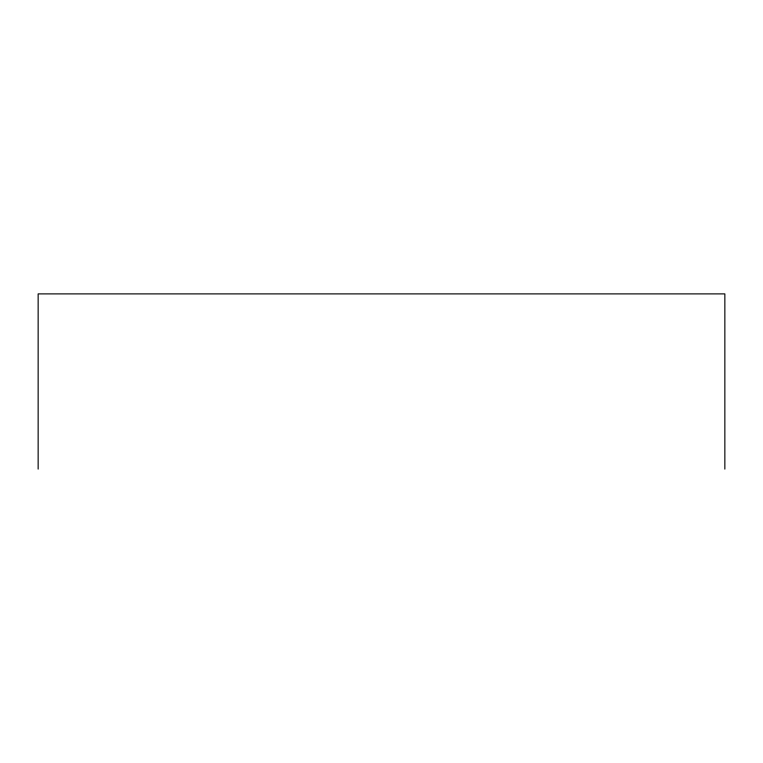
<?xml version="1.0" encoding="UTF-8"?>
<svg xmlns="http://www.w3.org/2000/svg" width="763" height="763" viewBox="0 0 763 763"><rect width="100%" height="100%" fill="white"/><g stroke="black" fill="none" stroke-linecap="round" stroke-linejoin="round"><path stroke-width="1.14" d="M724.85 469.111L724.85 293.889L38.15 293.889L38.15 469.111"/></g></svg>
